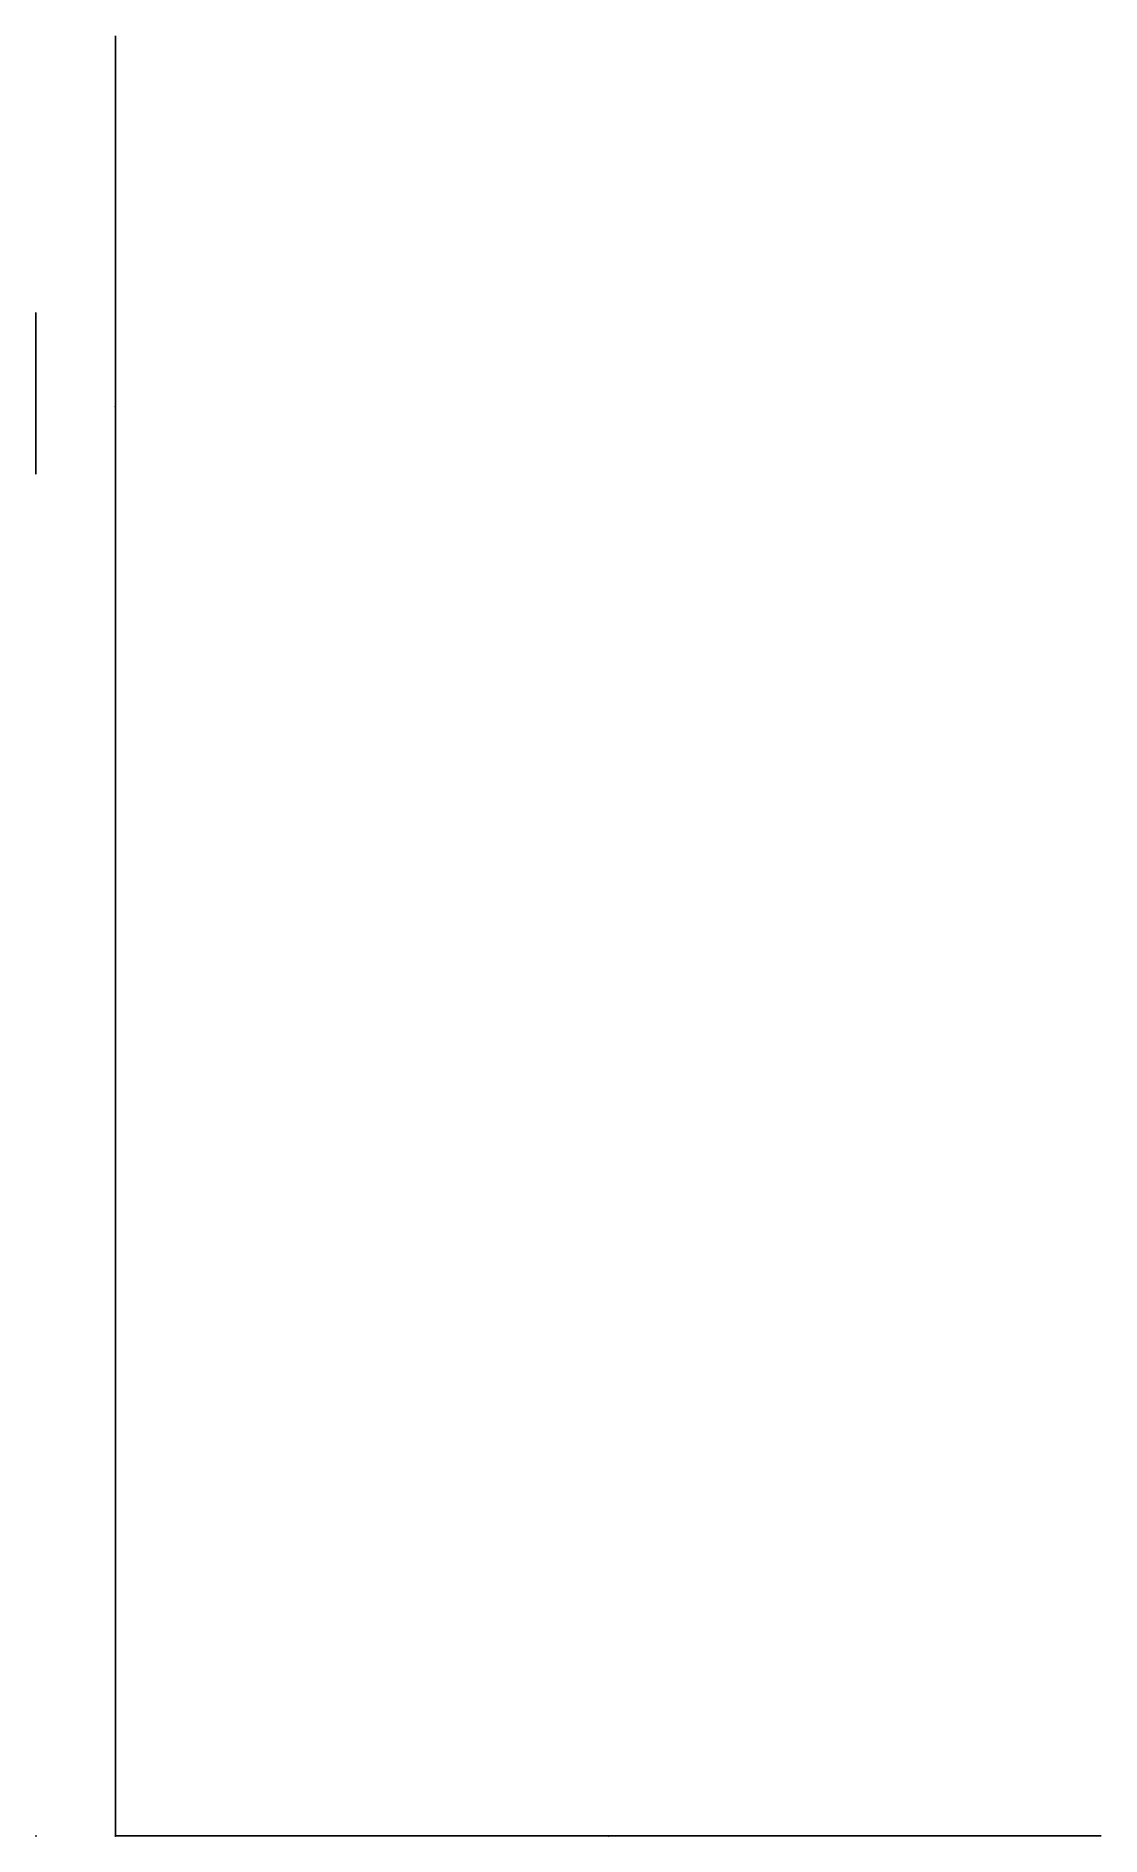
# Model space of a CAD drawing. Header units: centimetres. Extents: x -55 to 47, y 0 to 173.
import ezdxf

# ---------------------------------------------------------------- set-up
doc = ezdxf.new("R2010")
doc.units = ezdxf.units.CM
doc.header["$MEASUREMENT"] = 0
for name, color, linetype in [('cncTable_door_right v6_1.5_inch_cuts', 7, 'Continuous'), ('cncTable_door_right v6_2_inch_cuts', 7, 'Continuous'), ('cncTable_door_right v6_corners', 7, 'Continuous'), ('cncTable_door_right v6_doors', 7, 'Continuous'), ('cncTable_door_right v6_logoFront', 7, 'Continuous'), ('cncTable_door_right v6_sheet_default', 7, 'Continuous'), ('cncTable_door_right v6_straps', 7, 'Continuous')]:
    doc.layers.add(name, color=color, linetype=linetype)

msp = doc.modelspace()

# ---------------------------------------------------------------- linework, layer by layer
at = {"layer": 'cncTable_door_right v6_1.5_inch_cuts'}
for p, q in [((-43.05, 0, -48.13), (-47.12, 0, -48.13)), ((-46.99, 0, -52.07), (-47.12, 0, -52.07)), ((-47.12, 0, -52.2), (-43.05, 0, -52.2)), ((-47.12, 0, -48.13), (-47.12, 0, -52.2)), ((-46.99, 0, -48.26), (-47.12, 0, -48.26)), ((-46.99, 0, 52.07), (-47.12, 0, 52.07)), ((-47.12, 0, 52.2), (-43.05, 0, 52.2)), ((-47.12, 0, 48.13), (-47.12, 0, 52.2)), ((-46.99, 0, 48.26), (-47.12, 0, 48.26)), ((-43.05, 0, 48.13), (-47.12, 0, 48.13)), ((-46.99, 0, -52.07), (-46.99, 0, -52.2)), ((-43.18, 0, -48.26), (-46.99, 0, -48.26)), ((-46.99, 0, -48.26), (-46.99, 0, -48.13)), ((-46.99, 0, -52.07), (-43.18, 0, -52.07)), ((-46.99, 0, -48.26), (-46.99, 0, -52.07)), ((-46.99, 0, -52.07), (-43.18, 0, -48.26)), ((-43.18, 0, 48.26), (-46.99, 0, 48.26)), ((-46.99, 0, 52.07), (-46.99, 0, 52.2)), ((-46.99, 0, 48.26), (-46.99, 0, 48.13)), ((-46.99, 0, 52.07), (-43.18, 0, 52.07)), ((-46.99, 0, 52.07), (-43.18, 0, 48.26)), ((-46.99, 0, 48.26), (-46.99, 0, 52.07)), ((-43.18, 0, -52.07), (-43.05, 0, -52.07)), ((-43.18, 0, -48.26), (-43.18, 0, -48.13)), ((-43.18, 0, -48.26), (-43.05, 0, -48.26)), ((-43.18, 0, -52.07), (-43.18, 0, -52.2)), ((-43.18, 0, -52.07), (-43.18, 0, -48.26)), ((-43.18, 0, 52.07), (-43.05, 0, 52.07)), ((-43.18, 0, 52.07), (-43.18, 0, 52.2)), ((-43.18, 0, 52.07), (-43.18, 0, 48.26)), ((-43.18, 0, 48.26), (-43.18, 0, 48.13)), ((-43.18, 0, 48.26), (-43.05, 0, 48.26)), ((-43.05, 0, -52.2), (-43.05, 0, -48.13)), ((-43.05, 0, 52.2), (-43.05, 0, 48.13)), ((0, 0, 2), (0, 0, 0.25)), ((0.25, 0), (2, 0)), ((43.18, 0, -48.26), (43.05, 0, -48.26)), ((43.05, 0, -52.2), (43.05, 0, -48.13)), ((43.18, 0, -52.07), (43.05, 0, -52.07)), ((47.12, 0, -52.2), (43.05, 0, -52.2)), ((43.05, 0, -48.13), (47.12, 0, -48.13)), ((43.05, 0, 48.13), (47.12, 0, 48.13)), ((47.12, 0, 52.2), (43.05, 0, 52.2)), ((43.18, 0, 48.26), (43.05, 0, 48.26)), ((43.18, 0, 52.07), (43.05, 0, 52.07)), ((43.05, 0, 52.2), (43.05, 0, 48.13)), ((46.99, 0, -52.07), (43.18, 0, -48.26)), ((43.18, 0, -52.07), (43.18, 0, -52.2)), ((46.99, 0, -52.07), (43.18, 0, -52.07)), ((43.18, 0, -48.26), (43.18, 0, -48.13)), ((43.18, 0, -48.26), (46.99, 0, -48.26)), ((43.18, 0, -52.07), (43.18, 0, -48.26)), ((43.18, 0, 48.26), (46.99, 0, 48.26)), ((43.18, 0, 52.07), (43.18, 0, 48.26)), ((46.99, 0, 52.07), (43.18, 0, 48.26)), ((46.99, 0, 52.07), (43.18, 0, 52.07)), ((43.18, 0, 52.07), (43.18, 0, 52.2)), ((43.18, 0, 48.26), (43.18, 0, 48.13)), ((46.99, 0, -52.07), (47.12, 0, -52.07)), ((46.99, 0, -48.26), (46.99, 0, -52.07)), ((46.99, 0, -48.26), (47.12, 0, -48.26)), ((46.99, 0, -52.07), (46.99, 0, -52.2)), ((46.99, 0, 48.26), (47.12, 0, 48.26)), ((46.99, 0, 48.26), (46.99, 0, 52.07)), ((46.99, 0, 52.07), (46.99, 0, 52.2)), ((46.99, 0, 52.07), (47.12, 0, 52.07)), ((46.99, 0, 48.26), (46.99, 0, 48.13)), ((46.99, 0, -48.26), (46.99, 0, -48.13)), ((47.12, 0, -48.13), (47.12, 0, -52.2)), ((47.12, 0, 48.13), (47.12, 0, 52.2))]:
    msp.add_line(p, q, dxfattribs=at)
msp.add_point((0, 0), dxfattribs=at)
at = {"layer": 'cncTable_door_right v6_2_inch_cuts'}
for p, q in [((-41.66, 0, -46.74), (-47.24, 0, -46.74)), ((-46.99, 0, -46.99), (-47.24, 0, -46.99)), ((-47.24, 0, -46.74), (-47.24, 0, -52.32)), ((-47.24, 0, -52.32), (-41.66, 0, -52.32)), ((-46.99, 0, -52.07), (-47.24, 0, -52.07)), ((-41.66, 0, 46.74), (-47.24, 0, 46.74)), ((-47.24, 0, 52.32), (-41.66, 0, 52.32)), ((-47.24, 0, 46.74), (-47.24, 0, 52.32)), ((-46.99, 0, 46.99), (-47.24, 0, 46.99)), ((-46.99, 0, 52.07), (-47.24, 0, 52.07)), ((-46.99, 0, -46.99), (-46.99, 0, -52.07)), ((-46.99, 0, -52.07), (-46.99, 0, -52.32)), ((-41.91, 0, 46.99), (-46.99, 0, 46.99)), ((-46.99, 0, -46.99), (-46.99, 0, -46.74)), ((-46.99, 0, -52.07), (-41.91, 0, -52.07)), ((-41.91, 0, -46.99), (-46.99, 0, -46.99)), ((-41.91, 0, -46.99), (-46.99, 0, -52.07)), ((-46.99, 0, 52.07), (-41.91, 0, 52.07)), ((-46.99, 0, 52.07), (-46.99, 0, 52.32)), ((-41.91, 0, 46.99), (-46.99, 0, 52.07)), ((-46.99, 0, 46.99), (-46.99, 0, 52.07)), ((-46.99, 0, 46.99), (-46.99, 0, 46.74)), ((-41.91, 0, 46.99), (-41.91, 0, 46.74)), ((-41.91, 0, -46.99), (-41.66, 0, -46.99)), ((-41.91, 0, -52.07), (-41.91, 0, -52.32)), ((-41.91, 0, 52.07), (-41.66, 0, 52.07)), ((-41.91, 0, 52.07), (-41.91, 0, 52.32)), ((-41.91, 0, -52.07), (-41.91, 0, -46.99)), ((-41.91, 0, -52.07), (-41.66, 0, -52.07)), ((-41.91, 0, -46.99), (-41.91, 0, -46.74)), ((-41.91, 0, 46.99), (-41.66, 0, 46.99)), ((-41.91, 0, 52.07), (-41.91, 0, 46.99)), ((-41.66, 0, -52.32), (-41.66, 0, -46.74)), ((-41.66, 0, 52.32), (-41.66, 0, 46.74)), ((0, 0, 2), (0, 0, 0.25)), ((0.25, 0), (2, 0)), ((41.66, 0, -52.32), (41.66, 0, -46.74)), ((47.24, 0, -52.32), (41.66, 0, -52.32)), ((41.66, 0, -46.74), (47.24, 0, -46.74)), ((41.91, 0, -46.99), (41.66, 0, -46.99)), ((41.91, 0, -52.07), (41.66, 0, -52.07)), ((41.66, 0, 46.74), (47.24, 0, 46.74)), ((41.66, 0, 52.32), (41.66, 0, 46.74)), ((41.91, 0, 46.99), (41.66, 0, 46.99)), ((41.91, 0, 52.07), (41.66, 0, 52.07)), ((47.24, 0, 52.32), (41.66, 0, 52.32)), ((41.91, 0, -46.99), (46.99, 0, -52.07)), ((41.91, 0, -46.99), (46.99, 0, -46.99)), ((41.91, 0, -46.99), (41.91, 0, -46.74)), ((41.91, 0, -52.07), (41.91, 0, -46.99)), ((46.99, 0, -52.07), (41.91, 0, -52.07)), ((41.91, 0, -52.07), (41.91, 0, -52.32)), ((41.91, 0, 46.99), (46.99, 0, 52.07)), ((41.91, 0, 52.07), (41.91, 0, 46.99)), ((41.91, 0, 52.07), (41.91, 0, 52.32)), ((41.91, 0, 46.99), (41.91, 0, 46.74)), ((41.91, 0, 46.99), (46.99, 0, 46.99)), ((46.99, 0, 52.07), (41.91, 0, 52.07)), ((46.99, 0, -52.07), (47.24, 0, -52.07)), ((46.99, 0, -46.99), (46.99, 0, -52.07)), ((46.99, 0, -46.99), (46.99, 0, -46.74)), ((46.99, 0, -46.99), (47.24, 0, -46.99)), ((46.99, 0, -52.07), (46.99, 0, -52.32)), ((46.99, 0, 52.07), (46.99, 0, 52.32)), ((46.99, 0, 46.99), (46.99, 0, 52.07)), ((46.99, 0, 46.99), (47.24, 0, 46.99)), ((46.99, 0, 52.07), (47.24, 0, 52.07)), ((46.99, 0, 46.99), (46.99, 0, 46.74)), ((47.24, 0, -46.74), (47.24, 0, -52.32)), ((47.24, 0, 46.74), (47.24, 0, 52.32))]:
    msp.add_line(p, q, dxfattribs=at)
msp.add_point((0, 0), dxfattribs=at)
at = {"layer": 'cncTable_door_right v6_corners'}
for p, q in [((-47.32, 0, -52.4), (-47.32, 0, -47.32)), ((-47.32, 0, 47.32), (-46.99, 0, 47.32)), ((-47.32, 0, 52.4), (-47.32, 0, 47.32)), ((-42.24, 0, -52.4), (-47.32, 0, -52.4)), ((-42.24, 0, 52.4), (-47.32, 0, 52.4)), ((-47.32, 0, -47.32), (-46.99, 0, -47.32)), ((-46.99, 0, 52.07), (-42.24, 0, 52.07)), ((-46.99, 0, -47.32), (-46.99, 0, -52.07)), ((-46.99, 0, -52.07), (-42.24, 0, -52.07)), ((-46.99, 0, 47.32), (-46.99, 0, 52.07)), ((-42.24, 0, -52.07), (-42.24, 0, -52.4)), ((-42.24, 0, 52.07), (-42.24, 0, 52.4)), ((0, 0, 2), (0, 0, 0.25)), ((0.25, 0), (2, 0)), ((42.24, 0, -52.07), (42.24, 0, -52.4)), ((42.24, 0, -52.4), (47.32, 0, -52.4)), ((46.99, 0, 52.07), (42.24, 0, 52.07)), ((46.99, 0, -52.07), (42.24, 0, -52.07)), ((42.24, 0, 52.4), (47.32, 0, 52.4)), ((42.24, 0, 52.07), (42.24, 0, 52.4)), ((46.99, 0, -47.32), (46.99, 0, -52.07)), ((47.32, 0, 47.32), (46.99, 0, 47.32)), ((47.32, 0, -47.32), (46.99, 0, -47.32)), ((46.99, 0, 47.32), (46.99, 0, 52.07)), ((47.32, 0, 52.4), (47.32, 0, 47.32)), ((47.32, 0, -52.4), (47.32, 0, -47.32))]:
    msp.add_line(p, q, dxfattribs=at)
msp.add_point((0, 0), dxfattribs=at)
at = {"layer": 'cncTable_door_right v6_doors'}
for p, q in [((-47.32, 0, 52.4), (-47.32, 172.72, 52.4)), ((-47.32, 172.72, 52.4), (-47.32, 172.72, 47.32)), ((-47.32, 172.72, 47.32), (-47.32, 0, 47.32)), ((-47.32, 103.54, 47.31), (-47.32, 170.83, 47.31)), ((-47.32, 170.83, -47.3), (-47.32, 170.83, -20.32)), ((-47.32, 170.83, -47.3), (-47.32, 103.54, -47.3)), ((-47.32, 170.83, -20.32), (-47.32, 154.94, -20.32)), ((-47.32, 170.83, -20.32), (-47.32, 170.83, 47.31)), ((-47.32, 154.94, -20.32), (-47.32, 147.75, -27.51)), ((-47.32, 147.75, -27.51), (-47.32, 129.11, -27.51)), ((-47.32, 129.11, -27.51), (-47.32, 107.93, -6.33)), ((-47.32, 107.93, -6.33), (-47.32, 103.54, -6.33)), ((-47.32, 103.54, -47.3), (-47.32, 103.54, -6.33)), ((-47.32, 103.54, 47.31), (-47.32, 103.54, -6.33)), ((-47.32, 0, 47.32), (-47.32, 0, 52.4))]:
    msp.add_line(p, q, dxfattribs=at)
for p in [(-47.32, 137.16), (-47.32, 0)]:
    msp.add_point(p, dxfattribs=at)
at = {"layer": 'cncTable_door_right v6_logoFront'}
for p, q in [((-54.94, 146.18, -26.55), (-54.94, 130.68, -26.55)), ((-54.94, 146.18, -20.85), (-54.94, 146.18, -26.55)), ((-54.94, 131.65, -19.89), (-54.94, 145.21, -19.89)), ((-54.94, 142.86, 12.28), (-54.94, 142.86, 13.02)), ((-54.94, 142.86, -7.14), (-54.94, 142.86, -0.78)), ((-54.94, 142.86, -8.87), (-54.94, 134.02, -8.87)), ((-54.94, 142.86, 4.83), (-54.94, 142.86, 2.73)), ((-54.94, 141.38, 4.83), (-54.94, 142.86, 4.83)), ((-54.94, 134.02, 14.61), (-54.94, 142.86, 14.61)), ((-54.94, 142.86, 7.23), (-54.94, 142.86, 5.12)), ((-54.94, 142.86, 14.61), (-54.94, 142.86, 14.33)), ((-54.94, 142.46, 12.15), (-54.94, 142.86, 12.28)), ((-54.94, 142.86, -8.59), (-54.94, 142.86, -8.87)), ((-54.94, 141.38, 5.12), (-54.94, 142.86, 5.12)), ((-54.94, 134.37, -8.24), (-54.94, 142.51, -8.24)), ((-54.94, 142.5, 13.98), (-54.94, 134.37, 13.98)), ((-54.94, 142.5, 13.38), (-54.94, 134.37, 13.38)), ((-54.94, 138.52, -7.64), (-54.94, 142.36, -7.64)), ((-54.94, 142.36, -0.28), (-54.94, 141.46, -0.28)), ((-54.94, 141.6, 11.24), (-54.94, 141.31, 10.21)), ((-54.94, 135.43, 1.32), (-54.94, 141.45, 1.32)), ((-54.94, 141.45, 8.63), (-54.94, 135.43, 8.63)), ((-54.94, 141.38, -0.36), (-54.94, 141.38, -6.09)), ((-54.94, 141.38, 3.14), (-54.94, 141.38, 4.83)), ((-54.94, 141.38, 6.81), (-54.94, 141.38, 5.12)), ((-54.94, 141.31, 10.21), (-54.94, 140.61, 10.21)), ((-54.94, 141.3, -6.17), (-54.94, 139.99, -6.17)), ((-54.94, 141.03, 7.16), (-54.94, 135.84, 7.16)), ((-54.94, 135.84, 2.79), (-54.94, 141.03, 2.79)), ((-54.94, 134.37, 11.92), (-54.94, 140.26, 11.92)), ((-54.94, 140.26, 10.56), (-54.94, 140.26, 11.92)), ((-54.94, 139.91, -6.09), (-54.94, 139.91, -0.36)), ((-54.94, 139.83, -0.28), (-54.94, 134.52, -0.28)), ((-54.94, 138.44, -1.83), (-54.94, 138.44, -7.56)), ((-54.94, 137.04, -1.75), (-54.94, 138.36, -1.75)), ((-54.94, 136.96, -7.56), (-54.94, 136.96, -1.83)), ((-54.94, 134.52, -7.64), (-54.94, 136.88, -7.64)), ((-54.94, 135.49, -1.83), (-54.94, 135.49, -6.09)), ((-54.94, 135.49, 3.14), (-54.94, 135.49, 4.83)), ((-54.94, 135.49, 4.83), (-54.94, 134.02, 4.83)), ((-54.94, 135.49, 5.12), (-54.94, 134.02, 5.12)), ((-54.94, 135.49, 6.81), (-54.94, 135.49, 5.12)), ((-54.94, 134.1, -1.75), (-54.94, 135.41, -1.75)), ((-54.94, 135.41, -6.17), (-54.94, 134.1, -6.17)), ((-54.94, 134.02, -6.25), (-54.94, 134.02, -7.14)), ((-54.94, 134.02, -0.78), (-54.94, 134.02, -1.67)), ((-54.94, 134.02, 14.33), (-54.94, 134.02, 14.61)), ((-54.94, 134.02, -8.87), (-54.94, 134.02, -8.59)), ((-54.94, 134.02, 2.73), (-54.94, 134.02, 4.83)), ((-54.94, 134.02, 5.12), (-54.94, 134.02, 7.23)), ((-54.94, 134.02, 13.02), (-54.94, 134.02, 12.27)), ((-54.94, 130.68, -26.55), (-54.94, 130.68, -20.85))]:
    msp.add_line(p, q, dxfattribs=at)
at = {"layer": 'cncTable_door_right v6_logoFront', "extrusion": (-1, 0, -1.96e-14)}
for centre, radius, start, end in [((-145.21, -20.85, 54.94), 0.968, 90, 180), ((-142.5, 13.02, 54.94), 0.352, 90, 180), ((-135.43, 7.23, 54.94), 1.41, 0, 90), ((-134.52, -0.78, 54.94), 0.5, 0, 90), ((-134.52, -7.14, 54.94), 0.5, 270, 0), ((-134.37, 14.33, 54.94), 0.352, 270, 360), ((-134.37, 13.02, 54.94), 0.352, 360, 90), ((-134.1, -6.25, 54.94), 0.08, 360, 90), ((-134.1, -1.67, 54.94), 0.08, 270, 360), ((-131.65, -20.85, 54.94), 0.968, 360, 90)]:
    msp.add_arc(centre, radius, start, end, dxfattribs=at)
at = {"layer": 'cncTable_door_right v6_logoFront', "extrusion": (-1, 0, -2.4e-14)}
msp.add_arc((-141.45, 2.73, 54.94), 1.41, 180, 270, dxfattribs=at)
at = {"layer": 'cncTable_door_right v6_logoFront', "extrusion": (-1, 0, -8.3e-15)}
msp.add_arc((-142.5, 14.33, 54.94), 0.352, 180, 270, dxfattribs=at)
at = {"layer": 'cncTable_door_right v6_logoFront', "extrusion": (-1, 8e-16, -1.45e-14)}
msp.add_arc((-142.51, -8.59, 54.94), 0.352, 90, 180, dxfattribs=at)
at = {"layer": 'cncTable_door_right v6_logoFront', "extrusion": (-1, 0, -2.35e-14)}
msp.add_arc((-142.36, -0.78, 54.94), 0.5, 90, 180, dxfattribs=at)
at = {"layer": 'cncTable_door_right v6_logoFront', "extrusion": (-1, 0, -2.15e-14)}
msp.add_arc((-142.36, -7.14, 54.94), 0.5, 180, 270, dxfattribs=at)
at = {"layer": 'cncTable_door_right v6_logoFront', "extrusion": (-1, 0, -2.46e-14)}
msp.add_arc((-141.45, 7.23, 54.94), 1.41, 90, 180, dxfattribs=at)
at = {"layer": 'cncTable_door_right v6_logoFront', "extrusion": (-1, 1.47e-14, -4.53e-14)}
msp.add_arc((-142.9, 10.87, 54.94), 1.35, 15.7015, 71.0277, dxfattribs=at)
at = {"layer": 'cncTable_door_right v6_logoFront', "extrusion": (-1, 0, -2.2e-14)}
for centre, start, end in [((-141.46, -0.36, 54.94), 360, 90), ((-141.3, -6.09, 54.94), 180, 270), ((-137.04, -1.83, 54.94), 0, 90), ((-136.88, -7.56, 54.94), 180, 270)]:
    msp.add_arc(centre, 0.08, start, end, dxfattribs=at)
at = {"layer": 'cncTable_door_right v6_logoFront', "extrusion": (-1, 2.02e-14, -2.45e-14)}
msp.add_arc((-141.03, 3.14, 54.94), 0.352, 180, 270, dxfattribs=at)
at = {"layer": 'cncTable_door_right v6_logoFront', "extrusion": (-1, 1.1e-15, -3.98e-14)}
msp.add_arc((-141.03, 6.81, 54.94), 0.352, 90, 180, dxfattribs=at)
at = {"layer": 'cncTable_door_right v6_logoFront', "extrusion": (-1, 0, 6e-16)}
msp.add_arc((-140.61, 10.56, 54.94), 0.352, 270, 0, dxfattribs=at)
at = {"layer": 'cncTable_door_right v6_logoFront', "extrusion": (-1, 0, -2.71e-14)}
for centre, start, end in [((-139.99, -6.09, 54.94), 270, 0), ((-139.83, -0.36, 54.94), 90, 180), ((-138.52, -7.56, 54.94), 270, 0), ((-138.36, -1.83, 54.94), 90, 180)]:
    msp.add_arc(centre, 0.08, start, end, dxfattribs=at)
at = {"layer": 'cncTable_door_right v6_logoFront', "extrusion": (-1, 2.02e-14, -1.96e-14)}
msp.add_arc((-135.84, 6.81, 54.94), 0.352, 360, 90, dxfattribs=at)
at = {"layer": 'cncTable_door_right v6_logoFront', "extrusion": (-1, 4.5e-15, -1.96e-14)}
msp.add_arc((-135.84, 3.14, 54.94), 0.352, 270, 0, dxfattribs=at)
at = {"layer": 'cncTable_door_right v6_logoFront', "extrusion": (-1, 0, -2.28e-14)}
msp.add_arc((-135.41, -6.09, 54.94), 0.08, 180, 270, dxfattribs=at)
at = {"layer": 'cncTable_door_right v6_logoFront', "extrusion": (-1, 0, -2.96e-14)}
msp.add_arc((-135.41, -1.83, 54.94), 0.08, 90, 180, dxfattribs=at)
at = {"layer": 'cncTable_door_right v6_logoFront', "extrusion": (-1, 3.6e-15, -1.96e-14)}
msp.add_arc((-135.43, 2.73, 54.94), 1.41, 270, 0, dxfattribs=at)
at = {"layer": 'cncTable_door_right v6_logoFront', "extrusion": (-1, 5.9e-15, 6e-16)}
msp.add_arc((-134.37, 12.27, 54.94), 0.352, 270, 0, dxfattribs=at)
at = {"layer": 'cncTable_door_right v6_logoFront', "extrusion": (-1, 8e-16, -1.96e-14)}
msp.add_arc((-134.37, -8.59, 54.94), 0.352, 0, 90, dxfattribs=at)
at = {"layer": 'cncTable_door_right v6_logoFront'}
msp.add_point((-54.94, 0), dxfattribs=at)
at = {"layer": 'cncTable_door_right v6_sheet_default'}
for p, q in [((-46.99, 0, 52.07), (46.99, 0, 52.07)), ((-46.99, 0, -52.07), (46.99, 0, 52.07)), ((46.99, 0, -52.07), (-46.99, 0, -52.07)), ((-46.35, 0, -51.44), (-46.99, 0, -51.44)), ((46.99, 0, -52.07), (-46.99, 0, 52.07)), ((-46.99, 0, -52.07), (-46.99, 0, 52.07)), ((-46.35, 0, 51.43), (-46.99, 0, 51.43)), ((-46.35, 0, -51.44), (-46.35, 0, 51.43)), ((-46.35, 0, 51.43), (46.35, 0, 51.44)), ((-46.35, 0, 51.43), (-46.35, 0, 52.07)), ((-46.35, 0, -51.44), (-46.35, 0, -52.07)), ((46.35, 0, -51.44), (-46.35, 0, -51.44)), ((38.1, 0, -33.02), (-38.1, 0, -33.02)), ((38.1, 0, -33.02), (-38.1, 0, 33.02)), ((-38.1, 0, -33.02), (38.1, 0, 33.02)), ((-38.1, 0, 33.02), (38.1, 0, 33.02)), ((-38.1, 0, -33.02), (-38.1, 0, 33.02)), ((38.1, 0, 33.02), (38.1, 0, -33.02)), ((46.35, 0, -51.44), (46.99, 0, -51.44)), ((46.35, 0, 51.44), (46.35, 0, -51.44)), ((46.35, 0, 51.44), (46.35, 0, 52.07)), ((46.35, 0, -51.44), (46.35, 0, -52.07)), ((46.35, 0, 51.44), (46.99, 0, 51.44)), ((46.99, 0, 52.07), (46.99, 0, -52.07))]:
    msp.add_line(p, q, dxfattribs=at)
msp.add_point((0, 0), dxfattribs=at)
msp.add_point((0, 0), dxfattribs=at)
msp.add_point((0, 0), dxfattribs=at)
at = {"layer": 'cncTable_door_right v6_straps'}
for p, q in [((-40.97, 0, -43.51), (-40.64, 0, -43.51)), ((-40.64, 0, 43.51), (-40.97, 0, 43.51)), ((-40.97, 0, 43.51), (-40.97, 0, -43.51)), ((-40.64, 0, -43.51), (-40.64, 0, 43.51)), ((-35.89, 0, 48.59), (35.89, 0, 48.59)), ((-35.89, 0, 48.26), (-35.89, 0, 48.59)), ((35.89, 0, 48.26), (-35.89, 0, 48.26)), ((35.89, 0, -48.26), (-35.89, 0, -48.26)), ((-35.89, 0, -48.26), (-35.89, 0, -48.59)), ((-35.89, 0, -48.59), (35.89, 0, -48.59)), ((0, 0, 2), (0, 0, 0.25)), ((0.25, 0), (2, 0)), ((35.89, 0, 48.59), (35.89, 0, 48.26)), ((35.89, 0, -48.59), (35.89, 0, -48.26)), ((40.97, 0, -43.51), (40.64, 0, -43.51)), ((40.64, 0, 43.51), (40.97, 0, 43.51)), ((40.64, 0, -43.51), (40.64, 0, 43.51)), ((40.97, 0, 43.51), (40.97, 0, -43.51))]:
    msp.add_line(p, q, dxfattribs=at)
msp.add_point((0, 0), dxfattribs=at)

doc.saveas('drawing.dxf')
